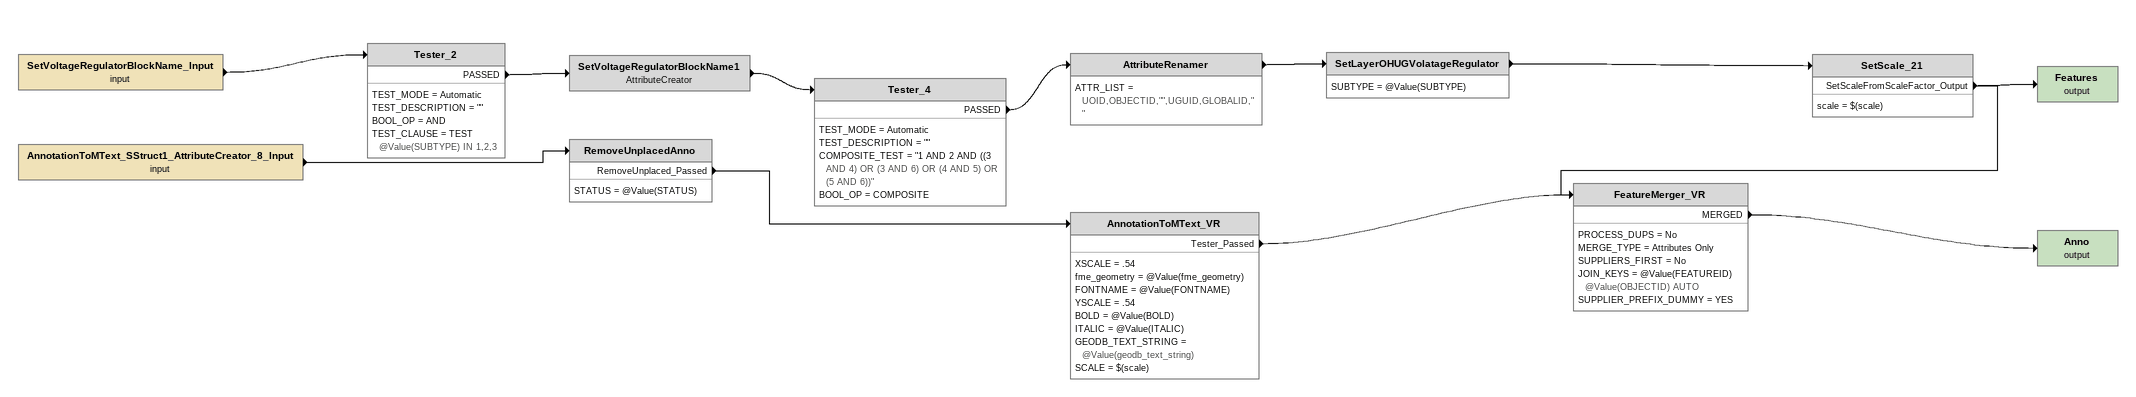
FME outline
SetVoltageRegulatorBlockName_Input (input)
    -> Tester_2
Tester_2
    TEST_MODE = Automatic
    TEST_DESCRIPTION = ""
    BOOL_OP = AND
    TEST_CLAUSE = TEST @Value(SUBTYPE) IN 1,2,3
    PASSED -> SetVoltageRegulatorBlockName1
SetVoltageRegulatorBlockName1: AttributeCreator
    -> Tester_4
Tester_4
    TEST_MODE = Automatic
    TEST_DESCRIPTION = ""
    COMPOSITE_TEST = "1 AND 2 AND ((3 AND 4) OR (3 AND 6) OR (4 AND 5) OR (5 AND 6))"
    BOOL_OP = COMPOSITE
    PASSED -> AttributeRenamer
AttributeRenamer
    ATTR_LIST = UOID,OBJECTID,"",UGUID,GLOBALID,""
    -> SetLayerOHUGVolatageRegulator
SetLayerOHUGVolatageRegulator
    SUBTYPE = @Value(SUBTYPE)
    -> SetScale_21
SetScale_21
    scale = $(scale)
    SetScaleFromScaleFactor_Output -> Features (output)
    SetScaleFromScaleFactor_Output -> FeatureMerger_VR
Features (output)
AnnotationToMText_SStruct1_AttributeCreator_8_Input (input)
    -> RemoveUnplacedAnno
RemoveUnplacedAnno
    STATUS = @Value(STATUS)
    RemoveUnplaced_Passed -> AnnotationToMText_VR
AnnotationToMText_VR
    XSCALE = .54
    fme_geometry = @Value(fme_geometry)
    FONTNAME = @Value(FONTNAME)
    YSCALE = .54
    BOLD = @Value(BOLD)
    ITALIC = @Value(ITALIC)
    GEODB_TEXT_STRING = @Value(geodb_text_string)
    SCALE = $(scale)
    Tester_Passed -> FeatureMerger_VR
FeatureMerger_VR
    PROCESS_DUPS = No
    MERGE_TYPE = Attributes Only
    SUPPLIERS_FIRST = No
    JOIN_KEYS = @Value(FEATUREID) @Value(OBJECTID) AUTO
    SUPPLIER_PREFIX_DUMMY = YES
    MERGED -> Anno (output)
Anno (output)
